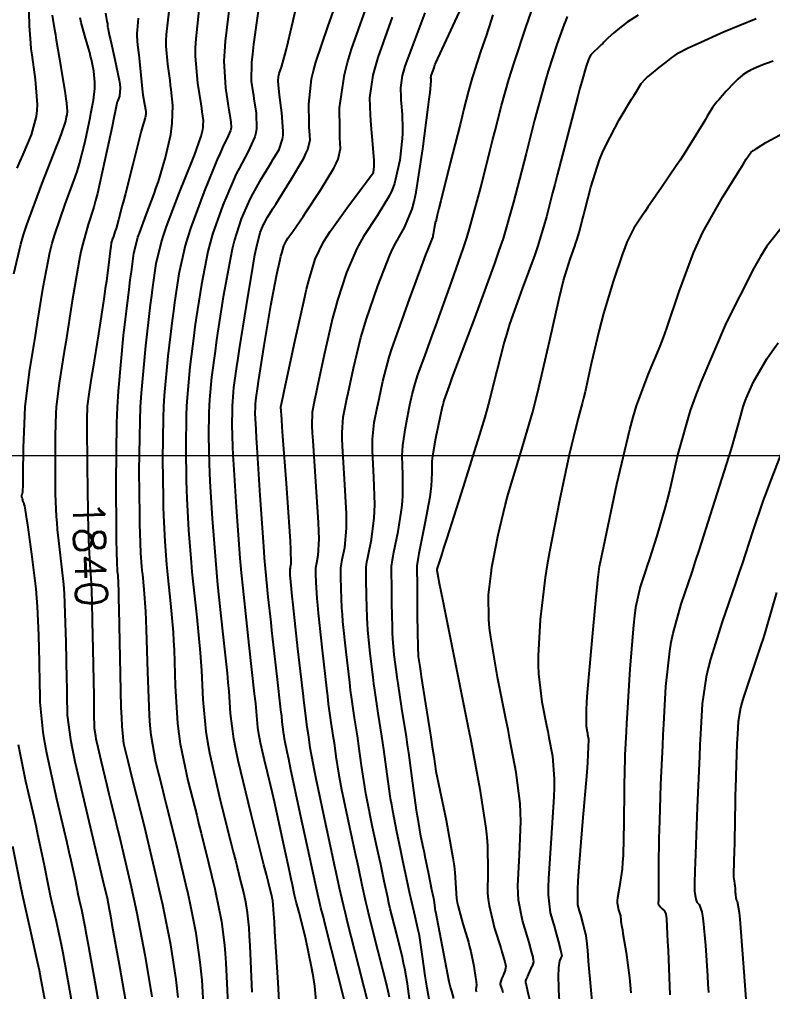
# Model space of a CAD drawing. Header units: metres. Extents: x 837475 to 838479, y 1189012 to 1191015.
# Drawn here: x 837949.4 to 838041, y 1189348.7 to 1189466.9 of the extents above; entities that cross this region are included whole.
import ezdxf

# ---------------------------------------------------------------- set-up
doc = ezdxf.new("R2010")
doc.units = ezdxf.units.M
doc.header["$LTSCALE"] = 0.3
doc.layers.add('COORD', color=7, linetype='Continuous', lineweight=20)
doc.layers.add('COTAS 10', color=1, linetype='Continuous')
doc.layers.add('COTAS INT', color=252, linetype='Continuous')
doc.styles.get("Standard").update_dxf_attribs({"font": 'simplex.shx'})

msp = doc.modelspace()

# ---------------------------------------------------------------- linework, layer by layer
at = {"layer": 'COORD'}
msp.add_line((837476.51, 1189413.87), (838476.51, 1189413.87), dxfattribs=at)
at = {"layer": 'COTAS 10'}
for points in [[(837981.17, 1189343.6), (837980.82, 1189349.81), (837980.44, 1189356), (837980.37, 1189357.2), (837980.3, 1189358.17), (837980.18, 1189359.8), (837980.15, 1189359.93), (837980.14, 1189359.95), (837980.13, 1189359.98), (837980.12, 1189360.02), (837980.11, 1189360.07), (837980.11, 1189360.1), (837980.1, 1189360.14), (837980.06, 1189360.31), (837979.64, 1189361.98), (837979.4, 1189362.95), (837979.09, 1189364.14), (837977.53, 1189370.29), (837975.97, 1189376.79), (837975.67, 1189378.2), (837975.43, 1189379.44), (837975.02, 1189382.51), (837974.86, 1189385.24), (837974.77, 1189386.27), (837974.66, 1189387.41), (837974.11, 1189392.51), (837973.51, 1189398.18), (837973.36, 1189399.68), (837973.23, 1189401.15), (837972.84, 1189406.22), (837972.58, 1189410.72), (837972.53, 1189411.83), (837972.49, 1189412.88), (837972.41, 1189416.22), (837972.45, 1189419.12), (837972.48, 1189419.91), (837972.53, 1189420.68), (837972.78, 1189423.41), (837973.19, 1189426.57), (837973.34, 1189427.62), (837973.51, 1189428.74), (837974.23, 1189433.41), (837975.06, 1189437.97), (837975.29, 1189439.02), (837975.52, 1189439.97), (837976.36, 1189442.66), (837977.25, 1189444.68), (837977.51, 1189445.21), (837977.78, 1189445.74), (837978.79, 1189447.56), (837979.77, 1189449.16), (837980.01, 1189449.55), (837980.23, 1189449.93), (837980.94, 1189451.07), (837981.38, 1189452.36), (837981.43, 1189452.83), (837981.45, 1189453.33), (837981.28, 1189455.56), (837980.99, 1189457.68), (837980.94, 1189458.12), (837980.9, 1189458.51), (837980.82, 1189459.39), (837980.88, 1189459.94), (837980.92, 1189460.12), (837980.97, 1189460.31), (837981.24, 1189461.08), (837981.81, 1189463.17), (837982.06, 1189464.18), (837982.35, 1189465.39), (837983.7, 1189471.32)], [(837996.81, 1189347.81), (837996.55, 1189349.64), (837996.23, 1189351.52), (837996.1, 1189352.16), (837995.95, 1189352.86), (837995.23, 1189355.8), (837994.48, 1189358.77), (837994.31, 1189359.48), (837994.16, 1189360.14), (837993.72, 1189362.13), (837993.31, 1189364.15), (837993.16, 1189364.83), (837993.01, 1189365.57), (837992.33, 1189368.7), (837991.67, 1189371.97), (837991.52, 1189372.8), (837991.38, 1189373.6), (837990.98, 1189376.21), (837990.66, 1189378.55), (837990.57, 1189379.18), (837990.47, 1189379.8), (837990.13, 1189382), (837989.76, 1189384.53), (837989.65, 1189385.37), (837989.54, 1189386.27), (837989.1, 1189390.01), (837988.72, 1189393.69), (837988.65, 1189394.55), (837988.59, 1189395.35), (837988.49, 1189397.64), (837988.47, 1189399.16), (837988.47, 1189399.47), (837988.47, 1189399.72), (837988.46, 1189400.22), (837988.53, 1189400.7), (837988.58, 1189400.94), (837988.63, 1189401.24), (837988.93, 1189402.68), (837989.15, 1189405.03), (837989.16, 1189405.89), (837989.15, 1189406.83), (837988.92, 1189411), (837988.67, 1189415.05), (837988.64, 1189415.92), (837988.63, 1189416.68), (837988.74, 1189418.53), (837989.07, 1189420.15), (837989.2, 1189420.76), (837989.34, 1189421.45), (837989.99, 1189424.52), (837990.91, 1189428.21), (837991.22, 1189429.29), (837991.56, 1189430.38), (837992.98, 1189434.52), (837994.44, 1189438.22), (837994.8, 1189439.03), (837995.14, 1189439.75), (837996.22, 1189441.6), (837997.14, 1189443.82), (837997.38, 1189444.78), (837997.62, 1189445.9), (837998.45, 1189451.16), (837999.1, 1189456.22), (837999.22, 1189457.2), (837999.31, 1189458), (837999.45, 1189459.38), (837999.44, 1189459.56), (837999.43, 1189459.61), (837999.43, 1189459.66), (837999.42, 1189459.81), (837999.45, 1189460.01), (837999.47, 1189460.08), (837999.5, 1189460.16), (837999.82, 1189461.03), (837999.91, 1189461.37), (838000, 1189461.62), (838003.13, 1189468.34)], [(837963.82, 1189467.06), (837963.66, 1189465.6), (837963.64, 1189465.23), (837963.64, 1189464.88), (837963.73, 1189463.75), (837963.89, 1189462.58), (837963.94, 1189462.2), (837963.98, 1189461.79), (837964.12, 1189460.13), (837964.27, 1189458.48), (837964.32, 1189458.09), (837964.37, 1189457.72), (837964.58, 1189456.59), (837964.73, 1189455.75), (837964.74, 1189455.56), (837964.75, 1189455.39), (837964.66, 1189454.95), (837964.34, 1189453.88), (837964.18, 1189453.32), (837964.01, 1189452.65), (837963.14, 1189449.28), (837962.25, 1189445.75), (837962.05, 1189444.97), (837961.87, 1189444.28), (837961.41, 1189442.53), (837961.11, 1189441.5), (837961.04, 1189441.27), (837960.98, 1189441.07), (837960.78, 1189440.51), (837960.65, 1189440.15), (837960.62, 1189440.07), (837960.59, 1189439.99), (837960.53, 1189439.75), (837960.47, 1189439.27), (837960.44, 1189439.04), (837960.41, 1189438.76), (837960.25, 1189437.4), (837959.93, 1189435.07), (837959.8, 1189434.18), (837959.65, 1189433.18), (837958.96, 1189428.69), (837958.27, 1189424.37), (837958.13, 1189423.48), (837958.01, 1189422.71), (837957.74, 1189421.04), (837957.63, 1189420.17), (837957.61, 1189419.9), (837957.59, 1189419.63), (837957.56, 1189418.56), (837957.56, 1189416.51), (837957.57, 1189415.61), (837957.58, 1189414.57), (837957.6, 1189412.7), (837957.63, 1189409.63), (837957.72, 1189404.69), (837957.75, 1189403.64), (837957.78, 1189402.74), (837957.93, 1189400.65), (837958.08, 1189398.36), (837958.12, 1189397.32), (837958.16, 1189396.12), (837958.21, 1189393.71), (837958.29, 1189390.32), (837958.39, 1189384.64), (837958.41, 1189383.51), (837958.42, 1189382.57), (837958.46, 1189380.74), (837958.59, 1189379.79), (837958.66, 1189379.4), (837958.76, 1189378.94), (837959.24, 1189376.83), (837959.98, 1189373.79), (837960.23, 1189372.75), (837960.51, 1189371.62), (837961.7, 1189366.83), (837962.96, 1189361.45), (837963.29, 1189359.95), (837963.61, 1189358.44), (837964.66, 1189352.96), (837965.47, 1189348.07)], [(838011.49, 1189347.56), (838011.2, 1189348.73), (838011.03, 1189349.5), (838011, 1189349.66), (838010.98, 1189349.79), (838010.97, 1189350.03), (838011.06, 1189350.25), (838011.11, 1189350.35), (838011.17, 1189350.49), (838011.46, 1189351.14), (838011.74, 1189351.8), (838011.8, 1189351.94), (838011.84, 1189352.06), (838011.93, 1189352.33), (838011.9, 1189352.61), (838011.88, 1189352.74), (838011.85, 1189352.89), (838011.67, 1189353.59), (838011.36, 1189354.68), (838011.25, 1189355.07), (838011.12, 1189355.49), (838010.55, 1189357.34), (838010.09, 1189359.83), (838010.04, 1189360.67), (838010.01, 1189361.57), (838010.19, 1189365.33), (838010.36, 1189369.41), (838010.33, 1189370.5), (838010.27, 1189371.58), (838009.8, 1189375.33), (838009.04, 1189379.34), (838008.8, 1189380.57), (838008.55, 1189381.85), (838007.53, 1189386.94), (838006.69, 1189391.78), (838006.55, 1189392.91), (838006.45, 1189393.94), (838006.41, 1189396.94), (838006.73, 1189399.52), (838006.85, 1189400.3), (838006.99, 1189401.1), (838007.6, 1189404.25), (838008.45, 1189407.81), (838008.74, 1189408.88), (838009.05, 1189409.98), (838010.35, 1189414.25), (838011.76, 1189419.06), (838012.15, 1189420.5), (838012.52, 1189421.99), (838013.85, 1189427.75), (838015.02, 1189432.98), (838015.3, 1189434.13), (838015.57, 1189435.15), (838016.36, 1189437.75), (838016.94, 1189439.34), (838017.07, 1189439.72), (838017.19, 1189440.07), (838017.5, 1189441.11), (838017.84, 1189442.47), (838017.98, 1189443.02), (838018.15, 1189443.65), (838018.89, 1189446.52), (838019.94, 1189449.82), (838020.3, 1189450.71), (838020.69, 1189451.59), (838022.32, 1189454.68), (838023.84, 1189457.19), (838024.16, 1189457.71), (838024.43, 1189458.15), (838025.02, 1189459.1), (838025.53, 1189459.67), (838025.74, 1189459.87), (838026, 1189460.09), (838027.2, 1189461.06), (838028.42, 1189462), (838028.69, 1189462.21), (838028.93, 1189462.39), (838029.53, 1189462.83), (838030.62, 1189463.39), (838031.16, 1189463.65), (838031.81, 1189463.95), (838035.02, 1189465.38), (838038.99, 1189467.02)], [(838042.21, 1189414.59), (838040.6, 1189410.49), (838040.19, 1189409.39), (838039.8, 1189408.32), (838038.54, 1189404.59), (838037.28, 1189400.73), (838036.89, 1189399.57), (838036.48, 1189398.36), (838034.86, 1189393.68), (838033.43, 1189389.13), (838033.14, 1189388.01), (838032.9, 1189386.96), (838032.41, 1189383.68), (838032.21, 1189380), (838032.14, 1189378.7), (838032.08, 1189377.28), (838031.82, 1189371.13), (838031.61, 1189365.47), (838031.56, 1189364.36), (838031.53, 1189363.46), (838031.48, 1189361.82), (838031.47, 1189361.54), (838031.47, 1189361.43), (838031.48, 1189361.3), (838031.49, 1189361.12), (838031.5, 1189361.03), (838031.51, 1189360.92), (838031.57, 1189360.39), (838031.69, 1189359.83), (838031.74, 1189359.7), (838031.79, 1189359.59), (838032.06, 1189359.28), (838032.37, 1189358.39), (838032.45, 1189357.9), (838032.54, 1189357.31), (838032.82, 1189354.32), (838033.07, 1189350.64), (838033.13, 1189349.61), (838033.18, 1189348.58)]]:
    msp.add_lwpolyline(points, dxfattribs=at)
at = {"layer": 'COTAS INT'}
for points in [[(837985.67, 1189345.32), (837985.29, 1189349.35), (837985.13, 1189350.44), (837984.95, 1189351.51), (837984.14, 1189355.29), (837983.37, 1189358.32), (837983.21, 1189358.93), (837983.08, 1189359.44), (837982.84, 1189360.44), (837982.57, 1189361.7), (837982.43, 1189362.37), (837982.26, 1189363.18), (837981.38, 1189367.27), (837980.39, 1189371.78), (837980.14, 1189372.85), (837979.91, 1189373.85), (837979.19, 1189376.83), (837978.68, 1189378.95), (837978.59, 1189379.41), (837978.51, 1189379.82), (837978.37, 1189380.82), (837978.2, 1189382.75), (837978.1, 1189383.73), (837977.97, 1189384.91), (837977.3, 1189390.82), (837976.56, 1189397.77), (837976.38, 1189399.61), (837976.22, 1189401.42), (837975.75, 1189407.62), (837975.43, 1189412.79), (837975.37, 1189413.94), (837975.32, 1189414.96), (837975.23, 1189417.62), (837975.26, 1189419.45), (837975.28, 1189419.94), (837975.31, 1189420.43), (837975.46, 1189422.14), (837975.81, 1189424.7), (837975.96, 1189425.72), (837976.14, 1189426.87), (837976.97, 1189432.14), (837977.82, 1189437.25), (837978.01, 1189438.29), (837978.18, 1189439.17), (837978.63, 1189441), (837978.96, 1189441.76), (837979.06, 1189441.96), (837979.16, 1189442.16), (837979.55, 1189442.85), (837980.23, 1189443.97), (837980.53, 1189444.44), (837980.86, 1189444.98), (837982.45, 1189447.51), (837983.94, 1189450.05), (837984.21, 1189450.6), (837984.43, 1189451.08), (837984.71, 1189452.25), (837984.63, 1189453.36), (837984.61, 1189453.81), (837984.59, 1189454.31), (837984.56, 1189456.59), (837984.9, 1189459.66), (837985.12, 1189460.65), (837985.4, 1189461.7), (837986.86, 1189466.01), (837988.47, 1189470.48)], [(837989.61, 1189344.86), (837988.11, 1189350.77), (837986.59, 1189356.72), (837986.29, 1189357.91), (837986.04, 1189358.9), (837985.56, 1189360.86), (837985.17, 1189362.73), (837984.97, 1189363.67), (837984.73, 1189364.79), (837983.53, 1189370.36), (837982.35, 1189375.87), (837982.12, 1189376.95), (837981.93, 1189377.84), (837981.61, 1189379.44), (837981.56, 1189379.79), (837981.55, 1189379.88), (837981.54, 1189379.97), (837981.48, 1189380.29), (837981.33, 1189381.52), (837981.26, 1189382.18), (837981.17, 1189382.98), (837980.71, 1189387.03), (837980.2, 1189391.54), (837980.08, 1189392.62), (837979.97, 1189393.63), (837979.62, 1189396.69), (837979.29, 1189400.16), (837979.19, 1189401.43), (837979.08, 1189402.83), (837978.65, 1189409.03), (837978.28, 1189414.87), (837978.21, 1189416.04), (837978.15, 1189417.03), (837978.05, 1189419.03), (837978.06, 1189419.77), (837978.07, 1189419.98), (837978.08, 1189420.18), (837978.15, 1189420.88), (837978.35, 1189422.27), (837978.44, 1189422.9), (837978.56, 1189423.65), (837979.13, 1189427.24), (837979.77, 1189431.15), (837979.94, 1189432.1), (837980.1, 1189432.99), (837980.64, 1189435.72), (837981.08, 1189437.71), (837981.17, 1189438.13), (837981.26, 1189438.5), (837981.51, 1189439.36), (837981.79, 1189439.94), (837981.9, 1189440.12), (837982.02, 1189440.32), (837982.6, 1189441.12), (837983.52, 1189442.43), (837983.87, 1189442.94), (837984.26, 1189443.52), (837986, 1189446.16), (837987.59, 1189448.8), (837987.88, 1189449.38), (837988.12, 1189449.89), (837988.43, 1189451.21), (837988.35, 1189452.5), (837988.33, 1189453.01), (837988.32, 1189453.58), (837988.28, 1189456.17), (837988.89, 1189460.19), (837989.28, 1189461.66), (837989.76, 1189463.29), (837992.3, 1189470.48)], [(837975.04, 1189469.64), (837974.38, 1189464.25), (837974.29, 1189463), (837974.24, 1189461.85), (837974.41, 1189458.59), (837974.77, 1189456.39), (837974.85, 1189455.91), (837974.92, 1189455.48), (837975.09, 1189454.42), (837975.1, 1189453.75), (837975.07, 1189453.57), (837975.02, 1189453.38), (837974.74, 1189452.74), (837974.06, 1189451.32), (837973.77, 1189450.65), (837973.43, 1189449.85), (837971.82, 1189445.97), (837970.2, 1189441.59), (837969.84, 1189440.48), (837969.53, 1189439.42), (837968.75, 1189435.95), (837968.24, 1189432.48), (837968.09, 1189431.42), (837967.94, 1189430.31), (837967.4, 1189425.95), (837966.97, 1189421.19), (837966.89, 1189419.84), (837966.83, 1189418.47), (837966.76, 1189413.41), (837966.83, 1189408.73), (837966.86, 1189407.61), (837966.89, 1189406.57), (837967.04, 1189403.41), (837967.25, 1189400.63), (837967.32, 1189399.83), (837967.4, 1189399), (837967.73, 1189395.9), (837968.05, 1189392.41), (837968.11, 1189391.34), (837968.17, 1189390.24), (837968.31, 1189385.9), (837968.59, 1189381.32), (837968.74, 1189380.06), (837968.93, 1189378.82), (837969.85, 1189374.36), (837970.92, 1189370.14), (837971.19, 1189369.04), (837971.46, 1189367.97), (837972.37, 1189364.36), (837973.13, 1189361.19), (837973.3, 1189360.4), (837973.47, 1189359.64), (837973.95, 1189357.22), (837974.31, 1189354.37), (837974.39, 1189353.33), (837974.47, 1189352.2), (837974.73, 1189347.22)], [(837978.66, 1189469.7), (837977.84, 1189463.89), (837977.71, 1189462.68), (837977.6, 1189461.65), (837977.55, 1189459.38), (837977.76, 1189458.1), (837977.82, 1189457.69), (837977.89, 1189457.26), (837978.16, 1189455.51), (837978.19, 1189453.64), (837978.1, 1189453.13), (837977.98, 1189452.63), (837977.19, 1189450.85), (837976.07, 1189448.79), (837975.74, 1189448.11), (837975.4, 1189447.37), (837974.09, 1189444.31), (837972.86, 1189440.78), (837972.56, 1189439.75), (837972.29, 1189438.69), (837971.49, 1189434.68), (837970.87, 1189430.61), (837970.71, 1189429.52), (837970.57, 1189428.44), (837970.09, 1189424.68), (837969.75, 1189420.94), (837969.69, 1189419.87), (837969.64, 1189418.8), (837969.58, 1189414.81), (837969.66, 1189410.81), (837969.7, 1189409.72), (837969.74, 1189408.64), (837969.94, 1189404.81), (837970.24, 1189400.89), (837970.34, 1189399.75), (837970.45, 1189398.59), (837970.92, 1189394.21), (837971.35, 1189389.91), (837971.44, 1189388.81), (837971.52, 1189387.74), (837971.66, 1189384.21), (837972.02, 1189380.35), (837972.22, 1189379.08), (837972.47, 1189377.73), (837973.74, 1189372.13), (837975.08, 1189366.85), (837975.37, 1189365.69), (837975.63, 1189364.68), (837976.27, 1189362.13), (837976.64, 1189360.58), (837976.73, 1189360.19), (837976.81, 1189359.82), (837977.04, 1189358.64), (837977.25, 1189356.46), (837977.31, 1189355.47), (837977.38, 1189354.29), (837977.62, 1189348.64)], [(838002.22, 1189347.86), (838001.95, 1189348.75), (838001.81, 1189349.26), (838001.64, 1189349.89), (838000, 1189358.4), (837999.99, 1189358.44), (837999.94, 1189358.86), (837999.9, 1189359.21), (837999.81, 1189359.83), (837999.69, 1189360.39), (837999.62, 1189360.7), (837999.55, 1189361.07), (837999.16, 1189362.97), (837998.73, 1189365.09), (837998.62, 1189365.61), (837998.52, 1189366.1), (837998.21, 1189367.6), (837997.89, 1189369.38), (837997.78, 1189370.04), (837997.67, 1189370.78), (837997.22, 1189374.05), (837996.72, 1189377.72), (837996.58, 1189378.71), (837996.44, 1189379.69), (837995.9, 1189383.13), (837995.42, 1189386.18), (837995.31, 1189386.91), (837995.22, 1189387.59), (837994.95, 1189389.64), (837994.79, 1189391.65), (837994.76, 1189392.31), (837994.73, 1189393.02), (837994.67, 1189395.92), (837994.65, 1189398.55), (837994.64, 1189399.07), (837994.64, 1189399.51), (837994.63, 1189400.38), (837994.75, 1189401.21), (837994.82, 1189401.63), (837994.92, 1189402.14), (837995.43, 1189404.64), (837995.9, 1189407.54), (837995.97, 1189408.3), (837996.02, 1189409.04), (837996, 1189411.52), (837995.94, 1189413.84), (837995.96, 1189414.46), (837996.01, 1189415.08), (837996.31, 1189417.26), (837996.69, 1189419.19), (837996.79, 1189419.64), (837996.87, 1189420.06), (837997.13, 1189421.3), (837997.5, 1189422.65), (837997.66, 1189423.15), (837997.84, 1189423.7), (837998.7, 1189426.1), (837999.7, 1189428.8), (837999.96, 1189429.53), (838000, 1189429.63), (838001.93, 1189434.94), (838003.39, 1189439.12), (838003.78, 1189440.35), (838004.16, 1189441.61), (838005.48, 1189446.45), (838006.64, 1189451.06), (838006.92, 1189452.18), (838007.19, 1189453.23), (838008.02, 1189456.45), (838008.91, 1189459.59), (838009.21, 1189460.59), (838009.54, 1189461.64), (838010.96, 1189465.91), (838012.25, 1189469.69)], [(837968.67, 1189348), (837968.56, 1189349.07), (837968.42, 1189350.17), (837967.76, 1189354.38), (837966.79, 1189359.27), (837966.45, 1189360.8), (837966.09, 1189362.4), (837964.56, 1189368.82), (837963.13, 1189374.55), (837962.84, 1189375.73), (837962.59, 1189376.72), (837962.06, 1189378.82), (837961.85, 1189380.99), (837961.8, 1189382.02), (837961.75, 1189383.25), (837961.6, 1189389.28), (837961.49, 1189395.24), (837961.46, 1189396.42), (837961.43, 1189397.41), (837961.35, 1189399.28), (837961.3, 1189399.82), (837961.28, 1189399.97), (837961.27, 1189400.11), (837961.23, 1189400.6), (837961.2, 1189402.42), (837961.18, 1189403.4), (837961.17, 1189404.58), (837961.11, 1189410.6), (837961.22, 1189417.82), (837961.3, 1189419.77), (837961.42, 1189421.7), (837962.03, 1189428.48), (837962.7, 1189434.06), (837962.84, 1189435.23), (837962.97, 1189436.23), (837963.27, 1189438.48), (837963.62, 1189439.92), (837963.77, 1189440.41), (837963.95, 1189440.93), (837964.79, 1189443.14), (837965.76, 1189445.7), (837966.01, 1189446.45), (837966.26, 1189447.21), (837967.12, 1189450.1), (837967.76, 1189452.9), (837967.87, 1189453.6), (837967.95, 1189454.27), (837968, 1189456.42), (837967.81, 1189458.37), (837967.75, 1189458.92), (837967.68, 1189459.47), (837967.39, 1189461.45), (837967.21, 1189463.66), (837967.22, 1189464.34), (837967.25, 1189465.06), (837967.56, 1189467.92)], [(837971.83, 1189345.8), (837971.57, 1189350.1), (837971.47, 1189351.2), (837971.36, 1189352.27), (837970.85, 1189355.8), (837970.13, 1189359.46), (837969.88, 1189360.6), (837969.61, 1189361.79), (837968.46, 1189366.59), (837967.3, 1189371.26), (837967.02, 1189372.38), (837966.75, 1189373.43), (837965.96, 1189376.59), (837965.39, 1189379.9), (837965.27, 1189381.04), (837965.17, 1189382.29), (837964.96, 1189387.59), (837964.83, 1189392.74), (837964.79, 1189393.88), (837964.74, 1189394.91), (837964.54, 1189397.59), (837964.35, 1189399.42), (837964.3, 1189399.9), (837964.26, 1189400.37), (837964.14, 1189402), (837964.04, 1189404.49), (837964.02, 1189405.5), (837964, 1189406.66), (837963.94, 1189412), (837964.03, 1189418.15), (837964.1, 1189419.8), (837964.19, 1189421.45), (837964.72, 1189427.22), (837965.32, 1189432.19), (837965.47, 1189433.32), (837965.6, 1189434.36), (837966.01, 1189437.22), (837966.65, 1189439.85), (837966.93, 1189440.75), (837967.26, 1189441.71), (837968.8, 1189445.76), (837970.32, 1189449.57), (837970.64, 1189450.38), (837970.9, 1189451.07), (837971.46, 1189452.69), (837971.66, 1189453.53), (837971.69, 1189453.75), (837971.71, 1189453.95), (837971.73, 1189454.6), (837971.6, 1189455.66), (837971.53, 1189456.11), (837971.45, 1189456.64), (837971.04, 1189459.15), (837970.78, 1189462.43), (837970.79, 1189463.45), (837970.84, 1189464.52), (837971.3, 1189468.78)], [(837948.69, 1189435.97), (837949.51, 1189439.56), (837949.85, 1189440.71), (837950.24, 1189441.93), (837952.07, 1189446.88), (837953.83, 1189451.33), (837954.18, 1189452.23), (837954.46, 1189452.99), (837954.98, 1189454.51), (837955.09, 1189455.05), (837955.12, 1189455.19), (837955.15, 1189455.31), (837955.22, 1189455.69), (837955.14, 1189456.72), (837955.06, 1189457.26), (837954.97, 1189457.9), (837954.44, 1189461.1), (837953.88, 1189464.37), (837953.77, 1189465.04), (837953.67, 1189465.62), (837953.46, 1189466.89), (837953.38, 1189467.4)], [(837950.49, 1189467.77), (837950.55, 1189466.1), (837950.69, 1189464.01), (837950.76, 1189463.33), (837950.85, 1189462.6), (837951.27, 1189459.6), (837951.51, 1189456.56), (837951.48, 1189455.81), (837951.4, 1189455.1), (837950.78, 1189452.86), (837949.75, 1189450.47), (837949.41, 1189449.66), (837949.05, 1189448.8)], [(837959.51, 1189344.39), (837958.64, 1189349.43), (837957.73, 1189354.58), (837957.53, 1189355.66), (837957.36, 1189356.58), (837956.95, 1189358.64), (837956.68, 1189359.82), (837956.6, 1189360.19), (837956.52, 1189360.57), (837956.21, 1189362.1), (837955.65, 1189364.64), (837955.42, 1189365.66), (837955.15, 1189366.81), (837953.89, 1189372.1), (837952.68, 1189377.68), (837952.44, 1189379), (837952.24, 1189380.24), (837951.89, 1189383.91), (837951.82, 1189387.01), (837951.81, 1189387.89), (837951.79, 1189388.77), (837951.73, 1189392.03), (837951.56, 1189395.54), (837951.48, 1189396.59), (837951.37, 1189397.68), (837950.87, 1189401.87), (837950.36, 1189405.45), (837950.26, 1189406.15), (837950.17, 1189406.73), (837950, 1189407.76), (837949.94, 1189407.96), (837949.93, 1189408.01), (837949.91, 1189408.06), (837949.84, 1189408.23), (837949.78, 1189408.39), (837949.77, 1189408.44), (837949.75, 1189408.48), (837949.71, 1189408.63), (837949.68, 1189408.77), (837949.67, 1189408.8), (837949.66, 1189408.83), (837949.65, 1189408.92), (837949.64, 1189409), (837949.64, 1189409.02), (837949.65, 1189409.05), (837949.67, 1189409.14), (837949.71, 1189409.29), (837949.72, 1189409.32), (837949.76, 1189409.46), (837949.8, 1189410.37), (837949.81, 1189410.89), (837949.82, 1189411.53), (837949.86, 1189414.82), (837950, 1189418.75), (837950.07, 1189419.79), (837950.16, 1189420.81), (837950.62, 1189424.33), (837951.21, 1189427.93), (837951.38, 1189429), (837951.56, 1189430.09), (837952.23, 1189434.33), (837953.07, 1189438.58), (837953.35, 1189439.69), (837953.65, 1189440.77), (837954.9, 1189444.43), (837956.12, 1189447.71), (837956.4, 1189448.55), (837956.65, 1189449.37), (837957.35, 1189452.07), (837957.83, 1189454.38), (837957.94, 1189454.94), (837958.05, 1189455.47), (837958.36, 1189457.1), (837958.53, 1189458.5), (837958.54, 1189458.89), (837958.54, 1189459.26), (837958.41, 1189460.59), (837958.11, 1189462.01), (837958.01, 1189462.44), (837957.9, 1189462.89), (837957.4, 1189464.64), (837956.88, 1189466.54), (837956.76, 1189467.08)], [(837959.83, 1189467.66), (837960, 1189466.66), (837960.06, 1189466.41), (837960.07, 1189466.36), (837960.07, 1189466.31), (837960.08, 1189466.2), (837960.07, 1189466.14), (837960.07, 1189466.1), (837960.07, 1189466.06), (837960.08, 1189466.01), (837960.08, 1189465.99), (837960.08, 1189465.97), (837960.09, 1189465.9), (837960.23, 1189465.26), (837960.32, 1189464.88), (837960.42, 1189464.42), (837960.98, 1189462.02), (837961.48, 1189459.53), (837961.55, 1189459.01), (837961.6, 1189458.57), (837961.53, 1189457.57), (837961.31, 1189457.03), (837961.25, 1189456.87), (837961.21, 1189456.71), (837961.07, 1189456.11), (837960.79, 1189454.74), (837960.66, 1189454.09), (837960.5, 1189453.33), (837959.72, 1189449.63), (837958.84, 1189445.75), (837958.62, 1189444.88), (837958.41, 1189444.09), (837957.72, 1189441.98), (837957.05, 1189439.61), (837956.84, 1189438.67), (837956.63, 1189437.6), (837955.78, 1189432.69), (837954.99, 1189427.67), (837954.8, 1189426.53), (837954.64, 1189425.5), (837954.18, 1189422.69), (837953.9, 1189420.43), (837953.84, 1189419.75), (837953.79, 1189419.04), (837953.71, 1189416.3), (837953.69, 1189413.45), (837953.69, 1189412.68), (837953.69, 1189411.92), (837953.71, 1189409.23), (837953.83, 1189406.48), (837953.89, 1189405.69), (837953.96, 1189404.87), (837954.32, 1189401.78), (837954.7, 1189398.21), (837954.78, 1189397.09), (837954.85, 1189395.91), (837955.01, 1189391.18), (837955.09, 1189386.71), (837955.11, 1189385.7), (837955.12, 1189384.79), (837955.18, 1189382.32), (837955.58, 1189379.34), (837955.81, 1189378.11), (837956.1, 1189376.69), (837957.62, 1189370.1), (837959.64, 1189361.68), (837960.03, 1189360.1), (837960.27, 1189358.74), (837960.42, 1189357.91), (837960.61, 1189356.88), (837961.57, 1189351.54), (837962.53, 1189345.98)], [(837991.99, 1189346.51), (837990.65, 1189351.78), (837989.28, 1189357.15), (837989.01, 1189358.26), (837988.77, 1189359.21), (837988.28, 1189361.28), (837987.88, 1189363.2), (837987.7, 1189364.06), (837987.49, 1189365.05), (837986.46, 1189369.81), (837985.45, 1189374.57), (837985.25, 1189375.57), (837985.08, 1189376.43), (837984.73, 1189378.36), (837984.59, 1189379.37), (837984.56, 1189379.65), (837984.51, 1189379.92), (837984.37, 1189380.86), (837984.1, 1189382.88), (837983.99, 1189383.83), (837983.86, 1189384.95), (837983.24, 1189390.38), (837982.65, 1189395.73), (837982.54, 1189396.79), (837982.45, 1189397.68), (837982.3, 1189399.36), (837982.3, 1189399.77), (837982.3, 1189399.85), (837982.3, 1189399.92), (837982.3, 1189400.06), (837982.32, 1189400.19), (837982.33, 1189400.26), (837982.34, 1189400.33), (837982.42, 1189400.73), (837982.39, 1189402.51), (837982.34, 1189403.47), (837982.27, 1189404.63), (837981.84, 1189410.47), (837981.4, 1189416.25), (837981.32, 1189417.37), (837981.26, 1189418.28), (837981.17, 1189419.8), (837981.45, 1189421.11), (837981.61, 1189421.89), (837981.82, 1189422.84), (837982.86, 1189427.75), (837984.02, 1189432.98), (837984.3, 1189434.12), (837984.56, 1189435.15), (837985.33, 1189437.75), (837986.32, 1189439.77), (837986.71, 1189440.43), (837987.15, 1189441.12), (837989.17, 1189443.95), (837991.1, 1189446.5), (837991.48, 1189447.01), (837991.8, 1189447.44), (837992.42, 1189448.29), (837992.53, 1189449.01), (837992.53, 1189449.35), (837992.52, 1189449.75), (837992.34, 1189451.72), (837992.13, 1189454.04), (837992.09, 1189454.66), (837992.06, 1189455.27), (837992, 1189457.38), (837992.41, 1189460.13), (837992.68, 1189461.14), (837993.01, 1189462.25), (837994.74, 1189467.16)], [(837998.66, 1189467.68), (837996.25, 1189461.21), (837996.07, 1189460.61), (837995.93, 1189460.07), (837995.71, 1189458.6), (837995.75, 1189457.43), (837995.77, 1189457.08), (837995.79, 1189456.73), (837995.92, 1189455.36), (837995.97, 1189453.63), (837995.95, 1189453.04), (837995.91, 1189452.41), (837995.64, 1189449.77), (837994.98, 1189446.94), (837994.7, 1189446.2), (837994.38, 1189445.48), (837992.87, 1189443.01), (837991.21, 1189440.52), (837990.8, 1189439.79), (837990.41, 1189439.03), (837989.16, 1189436.14), (837988.06, 1189432.76), (837987.76, 1189431.71), (837987.46, 1189430.59), (837986.42, 1189426.14), (837985.58, 1189422.14), (837985.41, 1189421.33), (837985.26, 1189420.63), (837984.96, 1189419.17), (837984.94, 1189417.48), (837984.98, 1189416.64), (837985.04, 1189415.65), (837985.38, 1189410.74), (837985.71, 1189405.73), (837985.75, 1189404.68), (837985.77, 1189403.77), (837985.67, 1189401.71), (837985.49, 1189400.78), (837985.45, 1189400.6), (837985.42, 1189400.45), (837985.38, 1189400.14), (837985.38, 1189399.82), (837985.38, 1189399.66), (837985.39, 1189399.47), (837985.4, 1189398.5), (837985.52, 1189396.51), (837985.6, 1189395.67), (837985.69, 1189394.71), (837986.17, 1189390.2), (837986.7, 1189385.61), (837986.82, 1189384.6), (837986.93, 1189383.71), (837987.25, 1189381.43), (837987.49, 1189379.86), (837987.56, 1189379.41), (837987.63, 1189378.96), (837987.85, 1189377.28), (837988.23, 1189375.01), (837988.38, 1189374.19), (837988.56, 1189373.27), (837989.4, 1189369.25), (837990.25, 1189365.31), (837990.43, 1189364.44), (837990.59, 1189363.67), (837991, 1189361.7), (837991.46, 1189359.68), (837991.66, 1189358.87), (837991.88, 1189357.96), (837992.94, 1189353.79), (837993.97, 1189349.68), (837994.18, 1189348.81), (837994.35, 1189348.06)], [(838016.01, 1189467.25), (838015.83, 1189466.82), (838015.63, 1189466.31), (838014.73, 1189463.83), (838013.69, 1189460.6), (838013.4, 1189459.63), (838013.11, 1189458.61), (838012.04, 1189454.67), (838010.99, 1189450.6), (838010.71, 1189449.51), (838010.44, 1189448.43), (838009.48, 1189444.67), (838008.19, 1189440.28), (838007.7, 1189438.81), (838007.16, 1189437.22), (838004.71, 1189430.56), (838002.43, 1189424.52), (838001.98, 1189423.34), (838001.62, 1189422.36), (838001, 1189420.56), (838000.85, 1189420), (838000.8, 1189419.8), (838000.73, 1189419.58), (838000, 1189416.14), (837999.96, 1189415.96), (837999.64, 1189414.03), (837999.59, 1189413.57), (837999.55, 1189413.13), (837999.54, 1189411.79), (837999.46, 1189410.14), (837999.38, 1189409.51), (837999.28, 1189408.8), (837998.68, 1189405.61), (837998.06, 1189402.58), (837997.95, 1189401.98), (837997.85, 1189401.47), (837997.71, 1189400.46), (837997.72, 1189399.41), (837997.73, 1189398.88), (837997.73, 1189398.24), (837997.76, 1189395.06), (837997.8, 1189391.85), (837997.81, 1189391.19), (837997.83, 1189390.63), (837997.88, 1189389.45), (837998.06, 1189388.25), (837998.15, 1189387.68), (837998.25, 1189387), (837998.78, 1189383.7), (837999.42, 1189379.64), (837999.59, 1189378.48), (837999.76, 1189377.31), (838000, 1189375.51), (838001.29, 1189369.55), (838002.09, 1189364.97), (838002.23, 1189364), (838002.34, 1189363.18), (838002.47, 1189361.29), (838002.54, 1189360.01), (838002.62, 1189359.56), (838002.73, 1189359.07), (838003.32, 1189356.95), (838003.98, 1189354.71), (838004.13, 1189354.14), (838004.26, 1189353.59), (838004.63, 1189351.8), (838004.85, 1189350.44), (838004.89, 1189350.16), (838004.93, 1189349.93), (838004.96, 1189349.44), (838004.94, 1189349.26), (838004.93, 1189349.21), (838004.92, 1189349.17), (838004.88, 1189349.02), (838004.9, 1189348.84), (838004.93, 1189348.76), (838004.96, 1189348.68)], [(838006.96, 1189467.45), (838006.5, 1189466.02), (838006.34, 1189465.55), (838006.18, 1189465.04), (838005.47, 1189462.95), (838004.76, 1189460.82), (838004.6, 1189460.29), (838004.44, 1189459.8), (838004, 1189458.23), (838003.44, 1189456.04), (838003.21, 1189455.14), (838002.96, 1189454.13), (838001.77, 1189449.42), (838000.62, 1189444.84), (838000.39, 1189443.9), (838000.19, 1189443.1), (838000, 1189442.28)], [(838024.64, 1189467.42), (838023.3, 1189466.55), (838022.16, 1189465.68), (838021.9, 1189465.47), (838021.66, 1189465.27), (838020.99, 1189464.65), (838020.47, 1189464.13), (838020.32, 1189463.99), (838020.18, 1189463.85), (838019.68, 1189463.36), (838019.25, 1189462.95), (838019.16, 1189462.86), (838019.08, 1189462.78), (838018.88, 1189462.6), (838018.72, 1189462.32), (838018.67, 1189462.18), (838018.6, 1189462.02), (838018.31, 1189461.23), (838017.77, 1189459.36), (838017.54, 1189458.53), (838017.28, 1189457.56), (838016.06, 1189452.89), (838014.79, 1189447.97), (838014.49, 1189446.84), (838014.23, 1189445.8), (838013.49, 1189442.89), (838012.69, 1189440.17), (838012.39, 1189439.26), (838012.05, 1189438.28), (838010.54, 1189434.16), (838009, 1189429.84), (838008.64, 1189428.73), (838008.32, 1189427.67), (838007.42, 1189424.16), (838006.38, 1189420.02), (838005.96, 1189418.56), (838005.49, 1189416.97), (838003.35, 1189410.08), (838001.34, 1189403.82), (838000.96, 1189402.62), (838000.65, 1189401.66), (838000.15, 1189400.08), (838000.14, 1189400.02), (838000.13, 1189400.01), (838000.13, 1189399.99), (838000.13, 1189399.94), (838000.43, 1189398.38), (838000.62, 1189397.41), (838000.87, 1189396.21), (838002.13, 1189389.94), (838003.59, 1189382.65), (838003.95, 1189380.81), (838004.3, 1189379.05), (838005.39, 1189373.31), (838006.12, 1189368.59), (838006.24, 1189367.47), (838006.32, 1189366.43), (838006.33, 1189363.31), (838006.32, 1189360.67), (838006.39, 1189359.92), (838006.5, 1189359.17), (838007.17, 1189356.38), (838007.91, 1189354.04), (838008.06, 1189353.56), (838008.18, 1189353.15), (838008.43, 1189352.31), (838008.5, 1189351.98), (838008.51, 1189351.9), (838008.52, 1189351.82), (838008.51, 1189351.57), (838008.46, 1189351.34), (838008.45, 1189351.28), (838008.43, 1189351.21), (838008.34, 1189350.98), (838008.24, 1189350.77), (838008.22, 1189350.72), (838008.2, 1189350.67), (838008.12, 1189350.51), (838008.04, 1189350.34), (838008.02, 1189350.28), (838008, 1189350.22), (838007.91, 1189349.96), (838007.86, 1189349.71), (838007.85, 1189349.65), (838007.85, 1189349.59), (838007.89, 1189349.45), (838008.07, 1189348.91), (838008.17, 1189348.6)], [(838041.07, 1189461.82), (838040.25, 1189461.55), (838040.02, 1189461.47), (838039.8, 1189461.38), (838039.02, 1189461.06), (838038.3, 1189460.72), (838038.12, 1189460.62), (838037.95, 1189460.52), (838037.38, 1189460.17), (838036.75, 1189459.64), (838036.54, 1189459.44), (838036.31, 1189459.21), (838035.35, 1189458.17), (838034.45, 1189457.14), (838034.26, 1189456.91), (838034.09, 1189456.71), (838033.7, 1189456.2), (838033.25, 1189455.47), (838033.05, 1189455.14), (838032.81, 1189454.74), (838031.66, 1189452.83), (838030.18, 1189450.47), (838029.73, 1189449.78), (838029.27, 1189449.09), (838027.48, 1189446.48), (838025.81, 1189444.08), (838025.43, 1189443.52), (838025.08, 1189443), (838024.11, 1189441.52), (838023.27, 1189439.8), (838023, 1189439.14), (838022.72, 1189438.4), (838021.58, 1189435.03), (838020.42, 1189431.13), (838020.13, 1189430.05), (838019.84, 1189428.97), (838018.93, 1189425.03), (838018.17, 1189421.62), (838017.99, 1189420.86), (838017.83, 1189420.19), (838017.34, 1189418.42), (838016.75, 1189416.13), (838016.52, 1189415.12), (838016.25, 1189413.96), (838015.05, 1189408.42), (838013.84, 1189402.19), (838013.57, 1189400.59), (838013.33, 1189399.04), (838012.7, 1189393.93), (838012.46, 1189389.51), (838012.47, 1189388.4), (838012.51, 1189387.34), (838012.93, 1189383.93), (838013.5, 1189381.05), (838013.65, 1189380.32), (838013.78, 1189379.62), (838014.22, 1189377.35), (838014.42, 1189374.56), (838014.42, 1189373.53), (838014.39, 1189372.39), (838014.05, 1189367.35), (838013.71, 1189362.46), (838013.68, 1189361.41), (838013.68, 1189360.49), (838013.92, 1189358.29), (838014.33, 1189356.95), (838014.44, 1189356.58), (838014.55, 1189356.21), (838014.91, 1189354.87), (838015.19, 1189353.79), (838015.24, 1189353.58), (838015.28, 1189353.41), (838015.35, 1189353.1), (838015.3, 1189352.97), (838015.28, 1189352.9), (838015.24, 1189352.83), (838015.08, 1189352.45), (838014.95, 1189351.64), (838014.93, 1189351.29), (838014.91, 1189350.88), (838014.94, 1189348.93), (838015.05, 1189346.91)], [(838019.23, 1189345.27), (838018.92, 1189348.9), (838018.61, 1189352.4), (838018.55, 1189353.1), (838018.5, 1189353.7), (838018.39, 1189354.88), (838018.29, 1189355.47), (838018.25, 1189355.68), (838018.2, 1189355.92), (838017.94, 1189356.96), (838017.65, 1189358.03), (838017.58, 1189358.29), (838017.51, 1189358.53), (838017.3, 1189359.24), (838017.28, 1189361.16), (838017.33, 1189362.15), (838017.41, 1189363.35), (838017.9, 1189369.37), (838018.42, 1189375.37), (838018.51, 1189376.56), (838018.57, 1189377.54), (838018.63, 1189379.37), (838018.53, 1189379.91), (838018.5, 1189380.08), (838018.46, 1189380.25), (838018.33, 1189380.93), (838018.34, 1189382.91), (838018.4, 1189383.9), (838018.48, 1189385.08), (838018.99, 1189390.93), (838019.53, 1189396.7), (838019.64, 1189397.83), (838019.74, 1189398.75), (838019.92, 1189400.39), (838020.28, 1189402.11), (838022.05, 1189410.39), (838023.62, 1189417.03), (838024.04, 1189418.55), (838024.45, 1189419.94), (838025.88, 1189423.83), (838027.3, 1189427.18), (838027.7, 1189428.24), (838028.11, 1189429.35), (838029.62, 1189433.83), (838031.37, 1189438.53), (838031.92, 1189439.79), (838032.52, 1189441.03), (838034.92, 1189445.34), (838037.04, 1189448.71), (838037.45, 1189449.36), (838037.78, 1189449.89), (838038.33, 1189450.74), (838038.64, 1189450.95), (838038.82, 1189451.06), (838039.04, 1189451.21), (838040.15, 1189451.93), (838042.45, 1189453.17)], [(837999.54, 1189346), (837998.98, 1189349.12), (837998.85, 1189349.9), (837998.73, 1189350.63), (837998.41, 1189352.97), (837998.11, 1189354.98), (837998.02, 1189355.51), (837997.92, 1189356.03), (837997.52, 1189357.82), (837997.08, 1189359.58), (837996.97, 1189360.09), (837996.85, 1189360.61), (837996.44, 1189362.55), (837996.02, 1189364.62), (837995.89, 1189365.22), (837995.76, 1189365.83), (837995.27, 1189368.15), (837994.78, 1189370.68), (837994.65, 1189371.42), (837994.52, 1189372.19), (837994.1, 1189375.13), (837993.69, 1189378.14), (837993.57, 1189378.95), (837993.46, 1189379.75), (837993.02, 1189382.56), (837992.59, 1189385.35), (837992.48, 1189386.14), (837992.38, 1189386.93), (837992.03, 1189389.82), (837991.76, 1189392.67), (837991.71, 1189393.43), (837991.66, 1189394.18), (837991.58, 1189396.78), (837991.56, 1189398.85), (837991.56, 1189399.27), (837991.55, 1189399.62), (837991.54, 1189400.3), (837991.64, 1189400.96), (837991.7, 1189401.29), (837991.78, 1189401.69), (837992.18, 1189403.66), (837992.52, 1189406.29), (837992.57, 1189407.09), (837992.58, 1189407.93), (837992.46, 1189411.26), (837992.3, 1189414.44), (837992.3, 1189415.19), (837992.32, 1189415.88), (837992.53, 1189417.9), (837992.88, 1189419.67), (837992.99, 1189420.2), (837993.11, 1189420.76), (837993.56, 1189422.91), (837994.35, 1189425.83), (837994.68, 1189426.87), (837995.05, 1189428), (837996.8, 1189432.91), (837998.47, 1189437.4), (837998.8, 1189438.27), (837999.08, 1189438.98), (837999.57, 1189440.18), (837999.68, 1189440.48), (837999.71, 1189440.61), (837999.74, 1189440.76), (837999.85, 1189441.52), (838000, 1189442.4)], [(838042.67, 1189442.34), (838040.28, 1189439.33), (838039.51, 1189438.08), (838038.69, 1189436.66), (838035.36, 1189430), (838032.25, 1189422.8), (838031.57, 1189421.03), (838030.97, 1189419.35), (838029.47, 1189414.1), (838028.48, 1189409.76), (838028.2, 1189408.66), (838027.92, 1189407.59), (838026.9, 1189404.1), (838025.97, 1189401.2), (838025.74, 1189400.51), (838025.53, 1189399.86), (838024.87, 1189397.93), (838024.33, 1189395.41), (838024.2, 1189394.39), (838024.07, 1189393.24), (838023.63, 1189387.93), (838023.3, 1189382.55), (838023.23, 1189381.36), (838023.17, 1189380.29), (838023.03, 1189377.51), (838022.96, 1189375.06), (838022.94, 1189374.2), (838022.93, 1189373.26), (838022.89, 1189369.23), (838022.8, 1189365.28), (838022.74, 1189364.4), (838022.68, 1189363.61), (838022.38, 1189361.49), (838022.12, 1189360.12), (838022.1, 1189359.8), (838022.09, 1189359.5), (838022.23, 1189358.63), (838022.44, 1189358.03), (838022.47, 1189357.91), (838022.5, 1189357.8), (838022.54, 1189357.53), (838022.52, 1189357.39), (838022.52, 1189357.35), (838022.52, 1189357.32), (838022.54, 1189357.22), (838022.65, 1189356.59), (838022.72, 1189356.23), (838022.79, 1189355.78), (838023.18, 1189353.46), (838023.59, 1189350.4), (838023.68, 1189349.49), (838023.76, 1189348.55)], [(838028.53, 1189348.33), (838028.31, 1189353.72), (838028.26, 1189354.8), (838028.22, 1189355.71), (838028.13, 1189357.54), (838028.05, 1189358.12), (838028.02, 1189358.24), (838027.98, 1189358.34), (838027.82, 1189358.58), (838027.63, 1189358.73), (838027.57, 1189358.77), (838027.52, 1189358.82), (838027.31, 1189359.01), (838027.16, 1189359.22), (838027.13, 1189359.28), (838027.11, 1189359.35), (838027.11, 1189359.58), (838027.15, 1189359.8), (838027.15, 1189359.85), (838027.16, 1189359.89), (838027.15, 1189360.02), (838027.14, 1189360.69), (838027.14, 1189361.07), (838027.14, 1189361.54), (838027.15, 1189363.98), (838027.2, 1189367.32), (838027.22, 1189368.38), (838027.26, 1189369.48), (838027.41, 1189373.9), (838027.62, 1189378.63), (838027.68, 1189379.93), (838027.75, 1189381.21), (838028.02, 1189385.8), (838028.48, 1189390.1), (838028.67, 1189391.2), (838028.88, 1189392.27), (838029.86, 1189395.8), (838031.2, 1189399.72), (838031.63, 1189401.03), (838032.09, 1189402.44), (838033.98, 1189408.32), (838035.71, 1189413.81), (838036.06, 1189414.97), (838036.36, 1189415.98), (838036.99, 1189418.32), (838037.42, 1189419.81), (838037.59, 1189420.29), (838037.79, 1189420.8), (838038.68, 1189422.86), (838040.29, 1189425.62), (838040.93, 1189426.57), (838041.67, 1189427.6)], [(838041.48, 1189397.23), (838040.87, 1189395.12), (838040.08, 1189392.45), (838039.83, 1189391.65), (838039.56, 1189390.81), (838038.45, 1189387.53), (838037.46, 1189384.51), (838037.26, 1189383.82), (838037.1, 1189383.21), (838036.8, 1189381.55), (838036.71, 1189380), (838036.69, 1189379.45), (838036.66, 1189378.85), (838036.55, 1189376.26), (838036.46, 1189373.41), (838036.44, 1189372.65), (838036.42, 1189371.91), (838036.38, 1189369.33), (838036.35, 1189367.05), (838036.34, 1189366.49), (838036.33, 1189365.97), (838036.29, 1189364.34), (838036.25, 1189363.15), (838036.25, 1189362.9), (838036.25, 1189362.68), (838036.3, 1189362.19), (838036.35, 1189361.86), (838036.37, 1189361.75), (838036.38, 1189361.64), (838036.42, 1189361.17), (838036.45, 1189360.7), (838036.46, 1189360.58), (838036.47, 1189360.48), (838036.5, 1189360.16), (838036.55, 1189359.93), (838036.57, 1189359.88), (838036.59, 1189359.83), (838036.7, 1189359.7), (838036.91, 1189358.33), (838036.99, 1189357.5), (838037.08, 1189356.47), (838037.5, 1189351.11), (838037.91, 1189345.57)], [(837955.77, 1189347.25), (837954.88, 1189352.25), (837954.66, 1189353.38), (837954.46, 1189354.41), (837953.85, 1189357.25), (837953.31, 1189359.63), (837953.15, 1189360.37), (837952.99, 1189361.15), (837952.36, 1189364.24), (837951.61, 1189367.8), (837951.38, 1189368.86), (837951.13, 1189369.96), (837950.13, 1189374.24), (837949.24, 1189378.71)], [(837948.51, 1189366.38), (837949.45, 1189361.73), (837949.7, 1189360.56), (837949.94, 1189359.45), (837950.76, 1189355.87), (837951.53, 1189352.37), (837951.75, 1189351.31), (837951.97, 1189350.2), (837952.76, 1189345.87)]]:
    msp.add_lwpolyline(points, dxfattribs=at)

# ---------------------------------------------------------------- texts
at = {"layer": 'COTAS 10', "insert": (837955.83, 1189408.39), "char_height": 3.8, "attachment_point": 7, "rotation": 271.9497}
msp.add_mtext('1840', dxfattribs=at)

doc.saveas('drawing.dxf')
